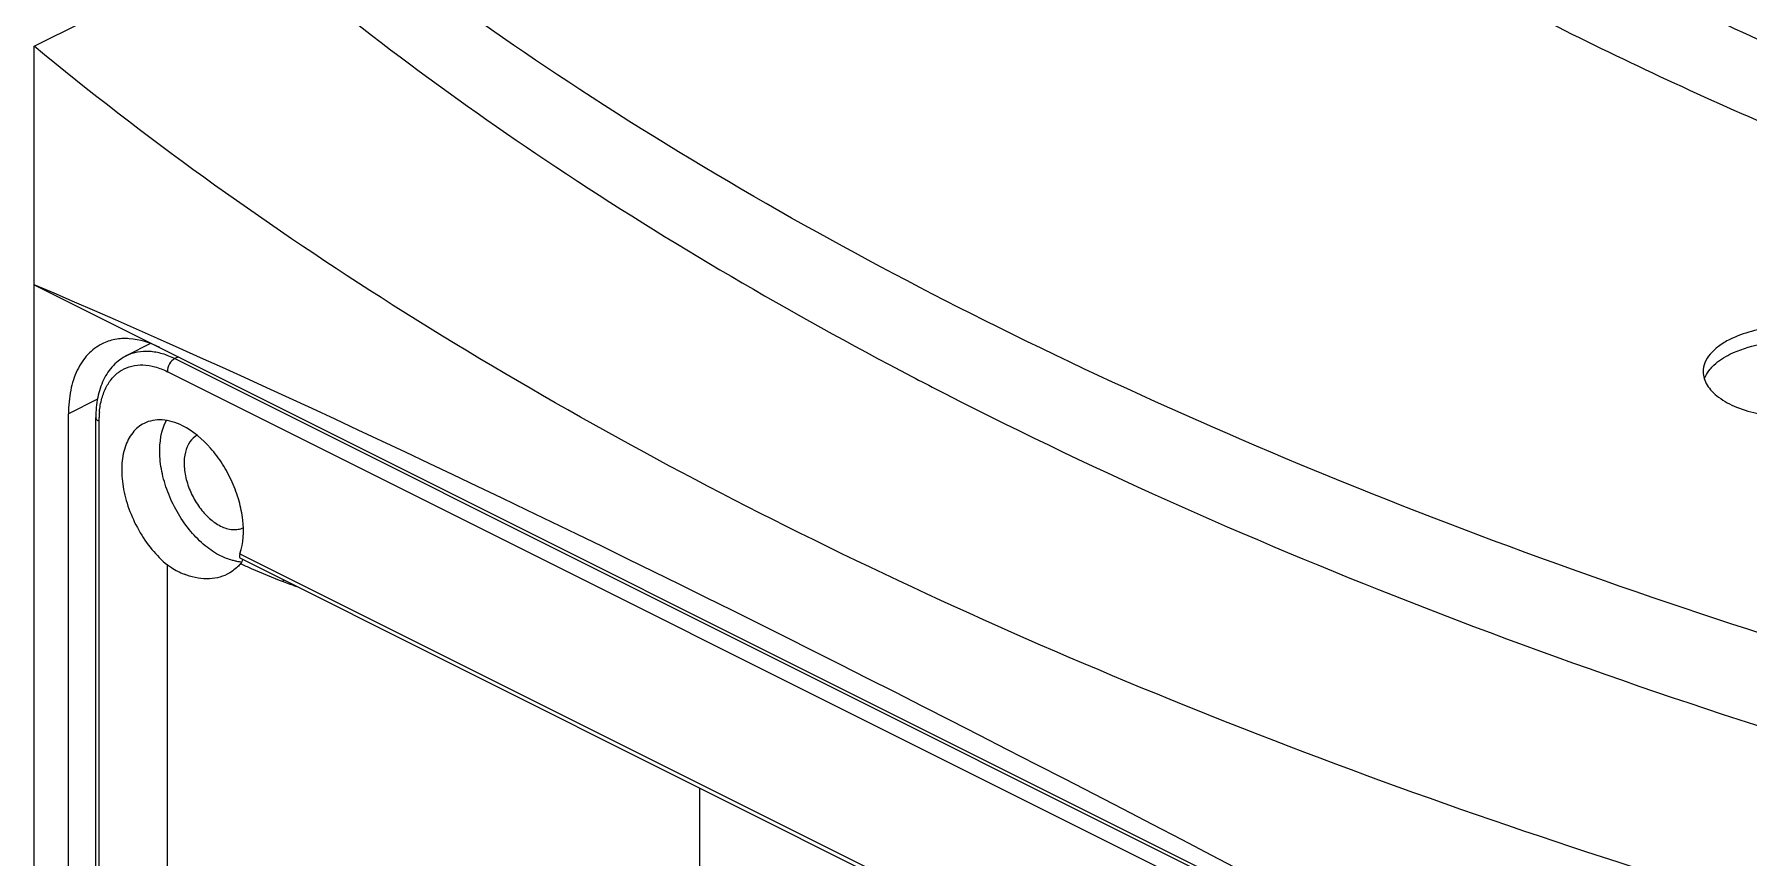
# Model space of a CAD drawing. Header units: millimetres. Extents: x 208114 to 212367, y 170574 to 176275.
# Drawn here: x 211387.2 to 211470.1, y 175333.1 to 175372.9 of the extents above; entities that cross this region are included whole.
import ezdxf

# ---------------------------------------------------------------- set-up
doc = ezdxf.new("R2010")
doc.units = ezdxf.units.MM
doc.header["$LTSCALE"] = 10

msp = doc.modelspace()

# ---------------------------------------------------------------- linework, layer by layer
for p, q in [((211387.224, 175372.296), (211397.743, 175377.555)), ((211387.224, 175259.702), (211387.224, 175372.296)), ((211387.224, 175360.766), (211469.963, 175319.397)), ((211392.845, 175357.919), (211391.702, 175357.347)), ((211394.193, 175357.282), (211394.027, 175357.2)), ((211394.027, 175357.2), (211464.631, 175321.898)), ((211464.264, 175321.263), (211393.66, 175356.565)), ((211430.977, 175355.652), (211431.298, 175355.488)), ((211390.281, 175355.235), (211388.879, 175354.534)), ((211388.879, 175258.875), (211388.879, 175354.534)), ((211390.198, 175264.276), (211390.198, 175354.351)), ((211390.35, 175354.167), (211390.35, 175264.092)), ((211393.66, 175331.854), (211393.66, 175347.222)), ((211397.172, 175347.764), (211460.752, 175315.974)), ((211397.19, 175347.541), (211460.887, 175315.692)), ((211419.4, 175336.436), (211419.4, 175326.145))]:
    msp.add_line(p, q)
for centre, radius, start, end in [((211529.654, 175547.597), 215.824, 242.4005, 242.79275), ((211394.846, 175354.18), 4.495, 174.4436, 177.89039), ((211395.157, 175354.167), 4.807, 177.87456, 180.00855), ((211397.364, 175349.535), 2.166, 260.33479, 264.18122), ((211397.35, 175349.404), 2.034, 264.18736, 267.68249), ((211443.163, 175463.936), 125.453, 249.51823, 249.82368)]:
    msp.add_arc(centre, radius, start, end)
msp.add_ellipse((211596.402, 175218.463), major_axis=(244.112, -150.87), ratio=0.08152, start_param=8.448011, end_param=8.931428)
for points, knots in [([(211515.981, 175357.514), (211506.737, 175359.669), (211493.266, 175363.502), (211476.217, 175370.016), (211464.557, 175375.335), (211453.863, 175381.142), (211444.216, 175387.395), (211435.688, 175394.048), (211430.631, 175398.872), (211428.331, 175401.339)], [0, 0, 0, 0, 0.286744, 0.422029, 0.551141, 0.673667, 0.789341, 0.898077, 1, 1, 1, 1]), ([(211517.431, 175358.112), (211508.349, 175360.228), (211495.114, 175363.991), (211478.364, 175370.39), (211466.909, 175375.615), (211456.404, 175381.32), (211446.928, 175387.464), (211438.552, 175394), (211433.587, 175398.74), (211431.328, 175401.164)], [0, 0, 0, 0, 0.28677, 0.422062, 0.551178, 0.673703, 0.789371, 0.898094, 1, 1, 1, 1]), ([(211425.39, 175398.277), (211427.717, 175395.872), (211432.794, 175391.171), (211441.288, 175384.671), (211450.832, 175378.551), (211461.359, 175372.852), (211472.798, 175367.613), (211489.473, 175361.169), (211502.631, 175357.327), (211511.657, 175355.143)], [0, 0, 0, 0, 0.102836, 0.212229, 0.328272, 0.450873, 0.579785, 0.714632, 1, 1, 1, 1]), ([(211480.22, 175341.02), (211471.877, 175343.42), (211455.896, 175348.701), (211433.553, 175358.398), (211413.918, 175369.474), (211402.322, 175378.057), (211397.142, 175382.559)], [0, 0, 0, 0, 0.278413, 0.539056, 0.779917, 1, 1, 1, 1]), ([(211397.726, 175377.55), (211402.385, 175373.55), (211412.682, 175365.88), (211423.762, 175359.419), (211429.665, 175356.332)], [0, 0, 0, 0, 0.479663, 1, 1, 1, 1]), ([(211469.963, 175330.926), (211461.762, 175333.405), (211446.017, 175338.799), (211423.909, 175348.514), (211404.28, 175359.487), (211392.543, 175367.896), (211387.224, 175372.296)], [0, 0, 0, 0, 0.276205, 0.535916, 0.777475, 1, 1, 1, 1]), ([(211476.774, 175356.562), (211476.774, 175356.671), (211476.74, 175356.897), (211476.59, 175357.221), (211476.349, 175357.526), (211475.891, 175357.922), (211475.119, 175358.325), (211474.017, 175358.642), (211472.779, 175358.792), (211471.507, 175358.762), (211470.304, 175358.555), (211469.559, 175358.29), (211469.228, 175358.124)], [0, 0, 0, 0, 0.038299, 0.078932, 0.123703, 0.173655, 0.289891, 0.425594, 0.573755, 0.725186, 0.870152, 1, 1, 1, 1]), ([(211390.501, 175357.91), (211390.247, 175357.783), (211389.765, 175357.416), (211389.249, 175356.625), (211388.941, 175355.637), (211388.879, 175354.914), (211388.879, 175354.534)], [0, 0, 0, 0, 0.217164, 0.450386, 0.710304, 1, 1, 1, 1]), ([(211393.292, 175357.733), (211392.832, 175357.962), (211392.099, 175358.2), (211391.129, 175358.152), (211390.697, 175358.008), (211390.501, 175357.91)], [0, 0, 0, 0, 0.534143, 0.772299, 1, 1, 1, 1]), ([(211469.228, 175358.124), (211469.036, 175358.028), (211468.689, 175357.823), (211468.268, 175357.442), (211467.998, 175357.019), (211467.933, 175356.708), (211467.933, 175356.562)], [0, 0, 0, 0, 0.302469, 0.565528, 0.793423, 1, 1, 1, 1]), ([(211469.228, 175357.404), (211469.679, 175357.629), (211470.715, 175357.951), (211472.354, 175358.104), (211473.993, 175357.951), (211475.029, 175357.629), (211475.479, 175357.404)], [0, 0, 0, 0, 0.235389, 0.5, 0.764611, 1, 1, 1, 1]), ([(211391.702, 175357.347), (211391.46, 175357.227), (211391.01, 175356.888), (211390.531, 175356.17), (211390.253, 175355.301), (211390.198, 175354.675), (211390.198, 175354.351)], [0, 0, 0, 0, 0.230029, 0.468725, 0.723859, 1, 1, 1, 1]), ([(211391.702, 175357.347), (211391.865, 175357.429), (211392.225, 175357.549), (211392.81, 175357.578), (211393.425, 175357.462), (211393.827, 175357.3), (211394.027, 175357.2)], [0, 0, 0, 0, 0.22712, 0.464648, 0.720837, 1, 1, 1, 1]), ([(211394.027, 175357.2), (211393.917, 175357.145), (211393.74, 175356.945), (211393.66, 175356.695), (211393.66, 175356.565)], [0, 0, 0, 0, 0.487771, 1, 1, 1, 1]), ([(211468.27, 175356.687), (211468.327, 175356.756), (211468.605, 175357.046), (211468.95, 175357.265), (211469.228, 175357.404)], [0, 0, 0, 0, 0.22457, 1, 1, 1, 1]), ([(211390.372, 175354.615), (211390.393, 175354.839), (211390.468, 175355.263), (211390.692, 175355.841), (211391.019, 175356.314), (211391.44, 175356.66), (211391.941, 175356.862), (211392.496, 175356.913), (211393.084, 175356.814), (211393.468, 175356.661), (211393.66, 175356.565)], [0, 0, 0, 0, 0.143915, 0.275084, 0.395381, 0.508645, 0.62045, 0.736737, 0.862368, 1, 1, 1, 1]), ([(211467.933, 175356.562), (211467.933, 175356.452), (211467.968, 175356.226), (211468.118, 175355.902), (211468.359, 175355.597), (211468.816, 175355.201), (211469.589, 175354.798), (211470.69, 175354.481), (211471.928, 175354.331), (211473.201, 175354.361), (211474.403, 175354.569), (211475.148, 175354.833), (211475.479, 175354.999)], [0, 0, 0, 0, 0.038299, 0.078932, 0.123703, 0.173655, 0.289891, 0.425594, 0.573755, 0.725186, 0.870152, 1, 1, 1, 1]), ([(211467.993, 175356.202), (211468.007, 175356.244), (211468.075, 175356.418), (211468.179, 175356.577), (211468.27, 175356.687)], [0, 0, 0, 0, 0.237524, 1, 1, 1, 1]), ([(211431.298, 175355.488), (211438.82, 175351.636), (211454.873, 175344.55), (211471.514, 175339.02), (211480.22, 175336.516)], [0, 0, 0, 0, 0.482618, 1, 1, 1, 1]), ([(211390.35, 175354.167), (211390.308, 175354.188), (211390.237, 175354.233), (211390.198, 175354.315), (211390.198, 175354.351)], [0, 0, 0, 0, 0.56799, 1, 1, 1, 1]), ([(211392.535, 175354.064), (211392.323, 175353.958), (211391.926, 175353.624), (211391.563, 175352.891), (211391.42, 175351.988), (211391.493, 175350.974), (211391.776, 175349.916), (211392.247, 175348.89), (211392.873, 175347.969), (211393.386, 175347.445), (211393.66, 175347.222)], [0, 0, 0, 0, 0.090479, 0.19083, 0.306072, 0.435946, 0.576544, 0.72189, 0.865185, 1, 1, 1, 1]), ([(211394.395, 175353.946), (211394.235, 175354.026), (211393.913, 175354.156), (211393.421, 175354.248), (211392.953, 175354.225), (211392.665, 175354.129), (211392.535, 175354.064)], [0, 0, 0, 0, 0.279073, 0.535376, 0.772903, 1, 1, 1, 1]), ([(211396.234, 175347.659), (211395.969, 175347.792), (211395.447, 175348.144), (211394.761, 175348.835), (211394.167, 175349.678), (211393.702, 175350.618), (211393.395, 175351.601), (211393.23, 175352.809), (211393.358, 175353.725), (211393.614, 175354.211)], [0, 0, 0, 0, 0.116571, 0.24499, 0.381251, 0.520138, 0.65606, 0.783844, 1, 1, 1, 1]), ([(211397.172, 175347.764), (211397.344, 175348.279), (211397.381, 175349.169), (211397.148, 175350.327), (211396.815, 175351.24), (211396.349, 175352.104), (211395.615, 175353.088), (211394.91, 175353.688), (211394.395, 175353.946)], [0, 0, 0, 0, 0.225748, 0.355213, 0.490686, 0.627532, 0.760948, 1, 1, 1, 1]), ([(211395.102, 175353.487), (211394.961, 175353.413), (211394.702, 175353.173), (211394.493, 175352.654), (211394.445, 175352.024), (211394.556, 175351.333), (211394.813, 175350.636), (211395.194, 175349.995), (211395.667, 175349.464), (211396.042, 175349.196), (211396.234, 175349.1)], [0, 0, 0, 0, 0.091138, 0.194437, 0.314643, 0.449827, 0.593912, 0.738856, 0.876426, 1, 1, 1, 1]), ([(211396.234, 175349.1), (211396.415, 175349.01), (211396.702, 175348.916), (211397.084, 175348.93), (211397.254, 175348.984), (211397.332, 175349.021)], [0, 0, 0, 0, 0.534007, 0.77242, 1, 1, 1, 1]), ([(211393.66, 175347.222), (211393.724, 175347.176), (211393.98, 175347.005), (211394.254, 175346.861), (211394.466, 175346.775)], [0, 0, 0, 0, 0.257977, 1, 1, 1, 1]), ([(211397, 175347.4), (211396.936, 175347.411), (211396.672, 175347.468), (211396.418, 175347.567), (211396.234, 175347.659)], [0, 0, 0, 0, 0.23821, 1, 1, 1, 1]), ([(211397.202, 175347.284), (211397.157, 175347.23), (211396.968, 175347.027), (211396.737, 175346.862), (211396.551, 175346.769)], [0, 0, 0, 0, 0.253515, 1, 1, 1, 1]), ([(211397.172, 175347.764), (211397.163, 175347.738), (211397.151, 175347.695), (211397.145, 175347.637), (211397.148, 175347.585), (211397.171, 175347.55), (211397.19, 175347.541)], [0, 0, 0, 0, 0.343184, 0.555315, 0.729029, 1, 1, 1, 1]), ([(211397.253, 175347.354), (211397.25, 175347.348), (211397.234, 175347.324), (211397.216, 175347.301), (211397.202, 175347.284)], [0, 0, 0, 0, 0.234082, 1, 1, 1, 1]), ([(211397.202, 175347.284), (211397.371, 175347.205), (211398.05, 175346.894), (211398.741, 175346.609), (211399.266, 175346.413)], [0, 0, 0, 0, 0.250536, 1, 1, 1, 1]), ([(211397.283, 175347.413), (211397.281, 175347.408), (211397.273, 175347.388), (211397.262, 175347.368), (211397.253, 175347.354)], [0, 0, 0, 0, 0.229611, 1, 1, 1, 1]), ([(211397.288, 175347.493), (211397.29, 175347.488), (211397.297, 175347.461), (211397.29, 175347.433), (211397.283, 175347.413)], [0, 0, 0, 0, 0.212895, 1, 1, 1, 1]), ([(211396.551, 175346.769), (211396.402, 175346.695), (211396.078, 175346.581), (211395.363, 175346.507), (211394.812, 175346.634), (211394.466, 175346.775)], [0, 0, 0, 0, 0.233728, 0.475803, 1, 1, 1, 1])]:
    msp.add_open_spline(points, degree=3, knots=knots)
msp.add_open_spline([(211399.276, 175346.409), (211399.277, 175346.439), (211399.276, 175346.469), (211399.273, 175346.499)], degree=3)

doc.saveas('drawing.dxf')
